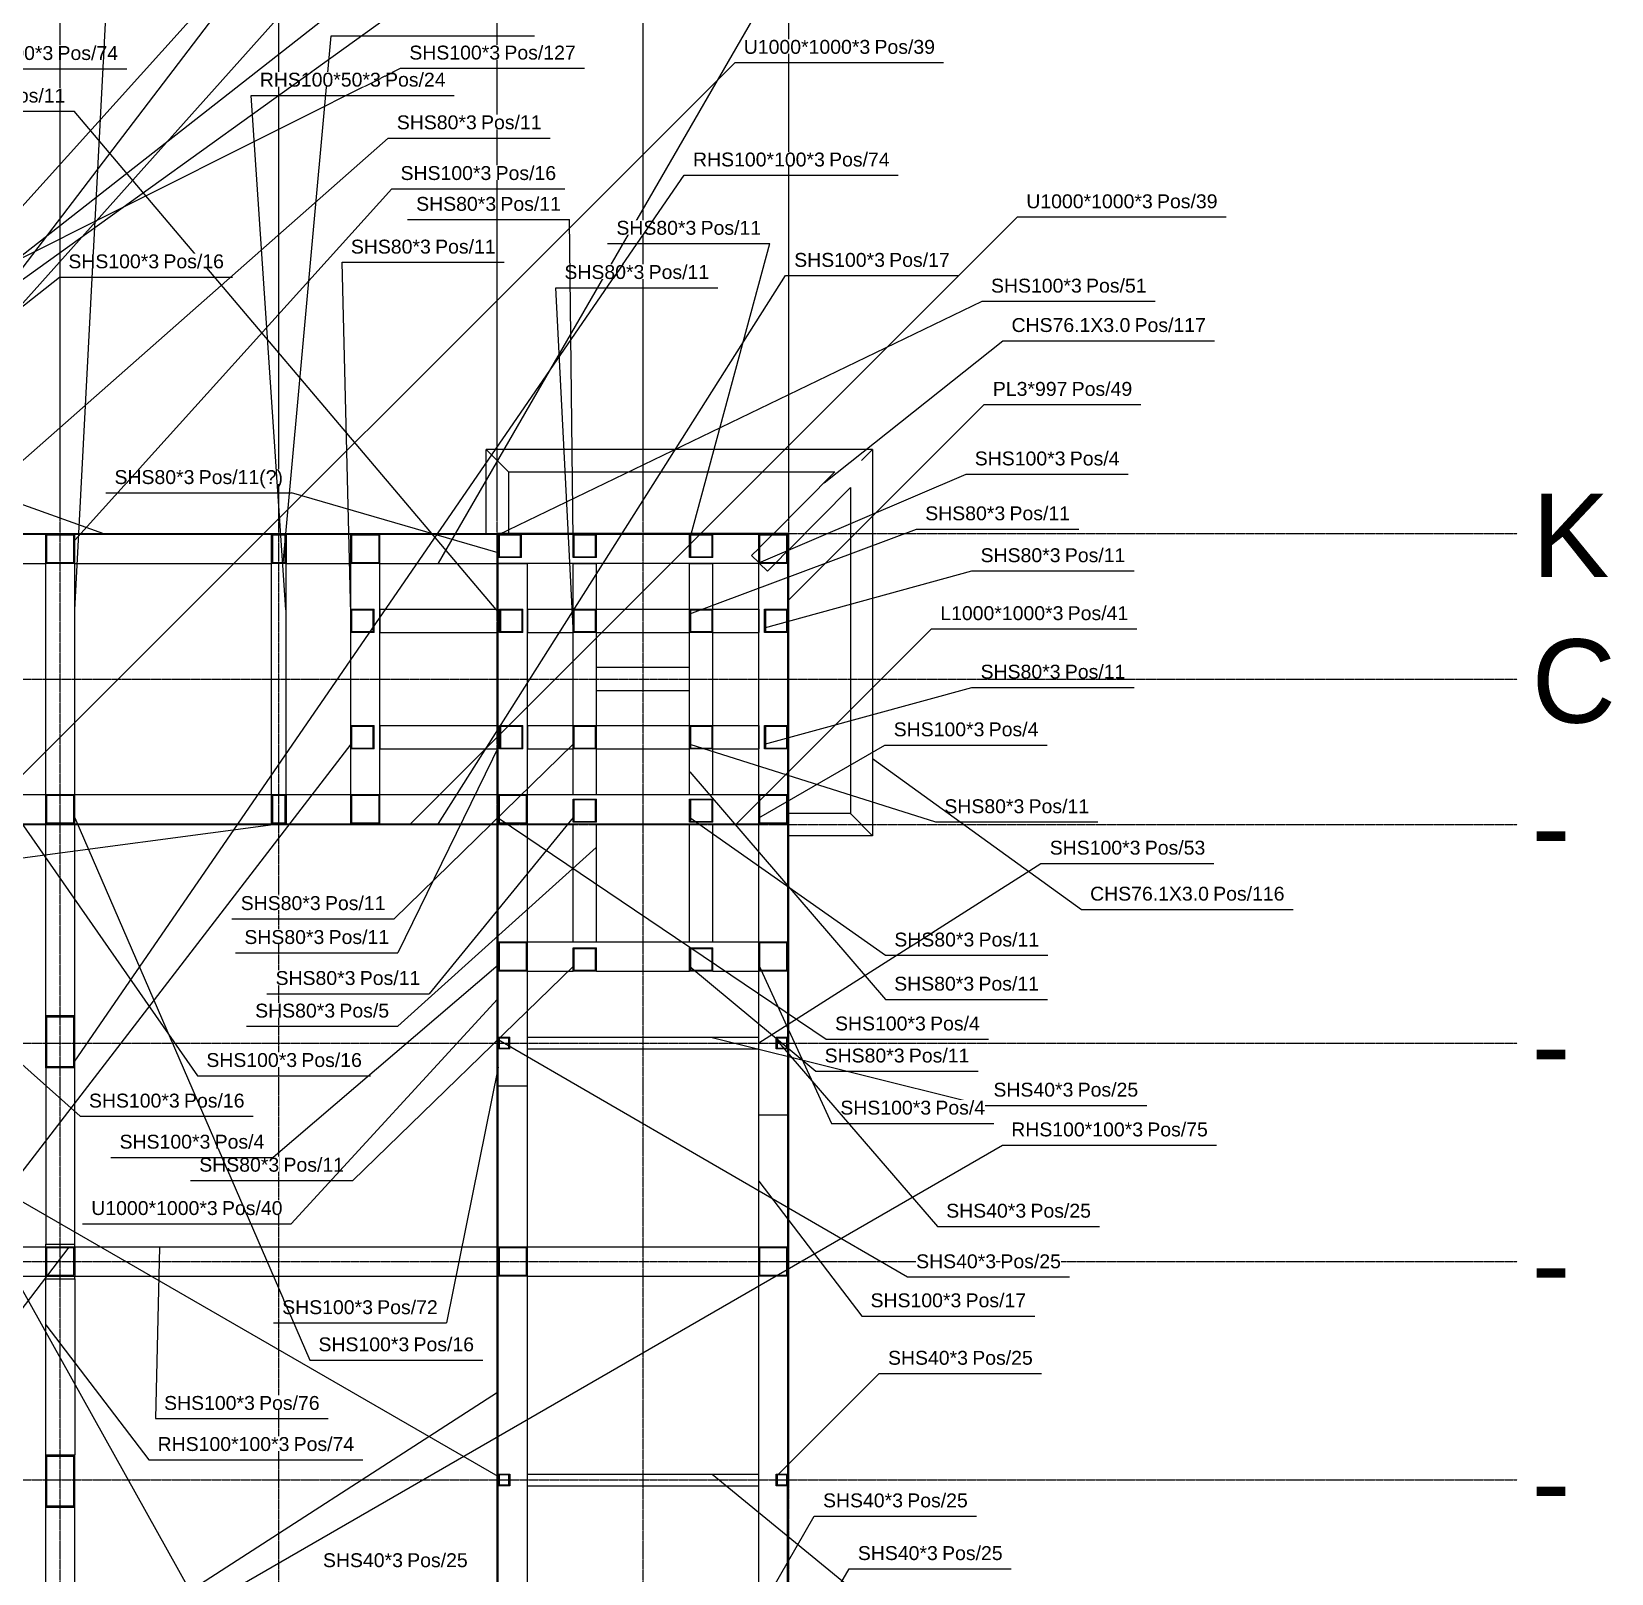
# Model space of a CAD drawing. Header units: millimetres. Extents: x -57554 to 16546, y 2142 to 98430.
# Drawn here: x 9967 to 15389, y 20747 to 26041 of the extents above; entities that cross this region are included whole.
import ezdxf

# ---------------------------------------------------------------- set-up
doc = ezdxf.new("R2010")
doc.units = ezdxf.units.MM
doc.linetypes.add('DXK_LINE_DOT3', pattern=[5.9187, 2.979, -0.9799, 0.9799, -0.9799])
doc.layers.add('S-Z2-A_TEXTUAL_ANNOTATION', color=7, linetype='Continuous')
doc.layers.add('S-Z23-A_DIMENSIONS', color=7, linetype='Continuous')
doc.styles.add('Arial', font='ARIAL.TTF', dxfattribs={"height": 0.2})

msp = doc.modelspace()

# ---------------------------------------------------------------- linework, layer by layer
at = {"color": 1, "linetype": 'DXK_LINE_DOT3'}
for p, q in [((10065.2, 13818), (10065.2, 26818)), ((10815.2, 13818), (10815.2, 26818)), ((11565.2, 13818), (11565.2, 26818)), ((12065.2, 13818), (12065.2, 26818)), ((12565.2, 13818), (12565.2, 26818)), ((-6934.8, 24318), (15065.2, 24318)), ((-6934.8, 23818), (15065.2, 23818)), ((-6934.8, 23318), (15065.2, 23318)), ((-6934.8, 22568), (15065.2, 22568)), ((-6934.8, 21818), (15065.2, 21818)), ((-6934.8, 21068), (15065.2, 21068))]:
    msp.add_line(p, q, dxfattribs=at)
at = {"color": 2, "linetype": 'Continuous'}
for p, q in [((9373.8, 24618), (10213.8, 24318)), ((11527.1, 24318), (11527.1, 24606.1)), ((11527.1, 24606.1), (11603.2, 24530)), ((12853.2, 24606.1), (11527.1, 24606.1)), ((12815.2, 24568), (12853.2, 24606.1)), ((12853.2, 24606.1), (12853.2, 23280)), ((11603.2, 24530), (11603.2, 24318)), ((11603.2, 24530), (11603.7, 24530)), ((11603.7, 24530), (12723.8, 24530)), ((12513.7, 24318), (12723.8, 24530)), ((12565.2, 24261.9), (12777.1, 24475.6)), ((12777.1, 24475.6), (12777.1, 23356.1)), ((8565.2, 24318), (10065.2, 24318)), ((8565.2, 24315), (10065.2, 24315)), ((10015.2, 24215), (10015.2, 24315)), ((10015.2, 24315), (10115.2, 24315)), ((10112.2, 24312), (10018.2, 24312)), ((10018.2, 24312), (10018.2, 24218)), ((10065.2, 24315), (10065.2, 24318)), ((10065.2, 24318), (11565.2, 24318)), ((10065.2, 24315), (10065.2, 24318)), ((10065.2, 24315), (11565.2, 24315)), ((10112.2, 24218), (10112.2, 24312)), ((10115.2, 24215), (10115.2, 24315)), ((10790.2, 24215), (10790.2, 24315)), ((10790.2, 24315), (10840.2, 24315)), ((10837.2, 24312), (10793.2, 24312)), ((10793.2, 24312), (10793.2, 24218)), ((10837.2, 24218), (10837.2, 24312)), ((10840.2, 24315), (10840.2, 24215)), ((11062.2, 24215), (11062.2, 24315)), ((11062.2, 24315), (11162.2, 24315)), ((11159.2, 24312), (11065.2, 24312)), ((11065.2, 24312), (11065.2, 24218)), ((11159.2, 24218), (11159.2, 24312)), ((11162.2, 24215), (11162.2, 24315)), ((11565.2, 24315), (11565.2, 24318)), ((12565.2, 24318), (11565.2, 24318)), ((11565.2, 24318), (11565.2, 24315)), ((11565.2, 24215), (11565.2, 24315)), ((11565.2, 24315), (12565.2, 24315)), ((11568.2, 24235), (11568.2, 24315)), ((11568.2, 24315), (11648.2, 24315)), ((11645.2, 24312), (11571.2, 24312)), ((11571.2, 24312), (11571.2, 24238)), ((11645.2, 24238), (11645.2, 24312)), ((11648.2, 24235), (11648.2, 24315)), ((11825.2, 24235), (11825.2, 24315)), ((11825.2, 24315), (11905.2, 24315)), ((11902.2, 24312), (11828.2, 24312)), ((11828.2, 24312), (11828.2, 24238)), ((11902.2, 24238), (11902.2, 24312)), ((11905.2, 24235), (11905.2, 24315)), ((12225.2, 24235), (12225.2, 24315)), ((12225.2, 24315), (12305.2, 24315)), ((12302.2, 24312), (12228.2, 24312)), ((12228.2, 24312), (12228.2, 24238)), ((12302.2, 24238), (12302.2, 24312)), ((12305.2, 24235), (12305.2, 24315)), ((12462.2, 24215), (12462.2, 24315)), ((12462.2, 24315), (12562.2, 24315)), ((12465.2, 24269.1), (12507.7, 24312)), ((12559.2, 24312), (12465.2, 24312)), ((12465.2, 24312), (12465.2, 24218)), ((12559.2, 24218), (12559.2, 24312)), ((12562.2, 24215), (12562.2, 24315)), ((12562.2, 23318), (12562.2, 24315)), ((12562.2, 24315), (12565.2, 24315)), ((12565.2, 24315), (12565.2, 24318)), ((12565.2, 23318), (12565.2, 24315)), ((11571.2, 24238), (11645.2, 24238)), ((11828.2, 24238), (11902.2, 24238)), ((12228.2, 24238), (12302.2, 24238)), ((12438.1, 24241.8), (12462.2, 24266.1)), ((12462.2, 24218), (12438.1, 24241.8)), ((12521.7, 24218), (12559.2, 24255.8)), ((8918.2, 24215), (10015.2, 24215)), ((10115.2, 24215), (10015.2, 24215)), ((10015.2, 23421), (10015.2, 24215)), ((10018.2, 24218), (10112.2, 24218)), ((10115.2, 24215), (10790.2, 24215)), ((10115.2, 23421), (10115.2, 24215)), ((10790.2, 23421), (10790.2, 24215)), ((10840.2, 24215), (10790.2, 24215)), ((10793.2, 24218), (10837.2, 24218)), ((10840.2, 23421), (10840.2, 24215)), ((10840.2, 24215), (11062.2, 24215)), ((11162.2, 24215), (11062.2, 24215)), ((11062.2, 24058), (11062.2, 24215)), ((11065.2, 24218), (11159.2, 24218)), ((11162.2, 24215), (11565.2, 24215)), ((11162.2, 23421), (11162.2, 24215)), ((11565.2, 24058), (11565.2, 24215)), ((11565.2, 24058), (11565.2, 24215)), ((11648.2, 24235), (11568.2, 24235)), ((11568.2, 24215), (11568.2, 24235)), ((11568.2, 24215), (11668.2, 24215)), ((11568.2, 23421), (11568.2, 24215)), ((12462.2, 24215), (11568.2, 24215)), ((11668.2, 23421), (11668.2, 24215)), ((11905.2, 24235), (11825.2, 24235)), ((11825.2, 24215), (11905.2, 24215)), ((11825.2, 24058), (11825.2, 24215)), ((11905.2, 24058), (11905.2, 24215)), ((12305.2, 24235), (12225.2, 24235)), ((12225.2, 24215), (12305.2, 24215)), ((12225.2, 24058), (12225.2, 24215)), ((12305.2, 24058), (12305.2, 24215)), ((12562.2, 24215), (12462.2, 24215)), ((12462.2, 23421), (12462.2, 24215)), ((12465.2, 24218), (12559.2, 24218)), ((12465.2, 24215), (12492.2, 24188.2)), ((12492.2, 24188.2), (12518.7, 24215)), ((11062.2, 23978), (11062.2, 24058)), ((11062.2, 24058), (11142.2, 24058)), ((11139.2, 24055), (11065.2, 24055)), ((11065.2, 24055), (11065.2, 23981)), ((11139.2, 23981), (11139.2, 24055)), ((11142.2, 23978), (11142.2, 24058)), ((11162.2, 24058), (11162.2, 23978)), ((11162.2, 24058), (11568.2, 24058)), ((11568.2, 24058), (11568.2, 23978)), ((11573.2, 23978), (11573.2, 24058)), ((11573.2, 24058), (11653.2, 24058)), ((11650.2, 24055), (11576.2, 24055)), ((11576.2, 24055), (11576.2, 23981)), ((11650.2, 23981), (11650.2, 24055)), ((11653.2, 23978), (11653.2, 24058)), ((11668.2, 24058), (11668.2, 23978)), ((11668.2, 24058), (11825.2, 24058)), ((11825.2, 23978), (11825.2, 24058)), ((11825.2, 24058), (11905.2, 24058)), ((11902.2, 24055), (11828.2, 24055)), ((11828.2, 24055), (11828.2, 23981)), ((11902.2, 23981), (11902.2, 24055)), ((11905.2, 23978), (11905.2, 24058)), ((11905.2, 24058), (12225.2, 24058)), ((12225.2, 23978), (12225.2, 24058)), ((12225.2, 24058), (12305.2, 24058)), ((12302.2, 24055), (12228.2, 24055)), ((12228.2, 24055), (12228.2, 23981)), ((12302.2, 23981), (12302.2, 24055)), ((12305.2, 23978), (12305.2, 24058)), ((12305.2, 24058), (12462.2, 24058)), ((12462.2, 24058), (12462.2, 23978)), ((12482.2, 23978), (12482.2, 24058)), ((12482.2, 24058), (12562.2, 24058)), ((12559.2, 24055), (12485.2, 24055)), ((12485.2, 24055), (12485.2, 23981)), ((12559.2, 23981), (12559.2, 24055)), ((12562.2, 23978), (12562.2, 24058)), ((11142.2, 23978), (11062.2, 23978)), ((11062.2, 23658), (11062.2, 23978)), ((11065.2, 23981), (11139.2, 23981)), ((11162.2, 23978), (11568.2, 23978)), ((11565.2, 23658), (11565.2, 23978)), ((11565.2, 23658), (11565.2, 23978)), ((11653.2, 23978), (11573.2, 23978)), ((11576.2, 23981), (11650.2, 23981)), ((11668.2, 23978), (11825.2, 23978)), ((11905.2, 23978), (11825.2, 23978)), ((11825.2, 23658), (11825.2, 23978)), ((11828.2, 23981), (11902.2, 23981)), ((11905.2, 23978), (12225.2, 23978)), ((11905.2, 23658), (11905.2, 23978)), ((12305.2, 23978), (12225.2, 23978)), ((12225.2, 23658), (12225.2, 23978)), ((12228.2, 23981), (12302.2, 23981)), ((12305.2, 23658), (12305.2, 23978)), ((12305.2, 23978), (12462.2, 23978)), ((12562.2, 23978), (12482.2, 23978)), ((12485.2, 23981), (12559.2, 23981)), ((12225.2, 23858), (11905.2, 23858)), ((11905.2, 23778), (11905.2, 23858)), ((12225.2, 23778), (12225.2, 23858)), ((12225.2, 23778), (11905.2, 23778)), ((11062.2, 23578), (11062.2, 23658)), ((11062.2, 23658), (11142.2, 23658)), ((11139.2, 23655), (11065.2, 23655)), ((11065.2, 23655), (11065.2, 23581)), ((11139.2, 23581), (11139.2, 23655)), ((11142.2, 23578), (11142.2, 23658)), ((11162.2, 23658), (11162.2, 23578)), ((11162.2, 23658), (11568.2, 23658)), ((11568.2, 23658), (11568.2, 23578)), ((11573.2, 23578), (11573.2, 23658)), ((11573.2, 23658), (11653.2, 23658)), ((11650.2, 23655), (11576.2, 23655)), ((11576.2, 23655), (11576.2, 23581)), ((11650.2, 23581), (11650.2, 23655)), ((11653.2, 23578), (11653.2, 23658)), ((11668.2, 23658), (11668.2, 23578)), ((11668.2, 23658), (11825.2, 23658)), ((11825.2, 23578), (11825.2, 23658)), ((11825.2, 23658), (11905.2, 23658)), ((11902.2, 23655), (11828.2, 23655)), ((11828.2, 23655), (11828.2, 23581)), ((11902.2, 23581), (11902.2, 23655)), ((11905.2, 23578), (11905.2, 23658)), ((11905.2, 23658), (12225.2, 23658)), ((12225.2, 23578), (12225.2, 23658)), ((12225.2, 23658), (12305.2, 23658)), ((12302.2, 23655), (12228.2, 23655)), ((12228.2, 23655), (12228.2, 23581)), ((12302.2, 23581), (12302.2, 23655)), ((12305.2, 23578), (12305.2, 23658)), ((12305.2, 23658), (12462.2, 23658)), ((12462.2, 23658), (12462.2, 23578)), ((12482.2, 23578), (12482.2, 23658)), ((12482.2, 23658), (12562.2, 23658)), ((12559.2, 23655), (12485.2, 23655)), ((12485.2, 23655), (12485.2, 23581)), ((12559.2, 23581), (12559.2, 23655)), ((12562.2, 23578), (12562.2, 23658)), ((11142.2, 23578), (11062.2, 23578)), ((11062.2, 23421), (11062.2, 23578)), ((11065.2, 23581), (11139.2, 23581)), ((11162.2, 23578), (11568.2, 23578)), ((11565.2, 23421), (11565.2, 23578)), ((11565.2, 23421), (11565.2, 23578)), ((11653.2, 23578), (11573.2, 23578)), ((11576.2, 23581), (11650.2, 23581)), ((11668.2, 23578), (11825.2, 23578)), ((11905.2, 23578), (11825.2, 23578)), ((11825.2, 23421), (11825.2, 23578)), ((11828.2, 23581), (11902.2, 23581)), ((11905.2, 23578), (12225.2, 23578)), ((11905.2, 23421), (11905.2, 23578)), ((12305.2, 23578), (12225.2, 23578)), ((12225.2, 23421), (12225.2, 23578)), ((12228.2, 23581), (12302.2, 23581)), ((12305.2, 23421), (12305.2, 23578)), ((12305.2, 23578), (12462.2, 23578)), ((12562.2, 23578), (12482.2, 23578)), ((12485.2, 23581), (12559.2, 23581)), ((8918.2, 23421), (10015.2, 23421)), ((10015.2, 23321), (10015.2, 23421)), ((10015.2, 23421), (10115.2, 23421)), ((10112.2, 23418), (10018.2, 23418)), ((10018.2, 23418), (10018.2, 23324)), ((10112.2, 23324), (10112.2, 23418)), ((10115.2, 23421), (10790.2, 23421)), ((10115.2, 23321), (10115.2, 23421)), ((10790.2, 23321), (10790.2, 23421)), ((10790.2, 23421), (10840.2, 23421)), ((10837.2, 23418), (10793.2, 23418)), ((10793.2, 23418), (10793.2, 23324)), ((10837.2, 23324), (10837.2, 23418)), ((10840.2, 23421), (11062.2, 23421)), ((10840.2, 23421), (10840.2, 23321)), ((11062.2, 23321), (11062.2, 23421)), ((11062.2, 23421), (11162.2, 23421)), ((11159.2, 23418), (11065.2, 23418)), ((11065.2, 23418), (11065.2, 23324)), ((11159.2, 23324), (11159.2, 23418)), ((11162.2, 23321), (11162.2, 23421)), ((11162.2, 23421), (11565.2, 23421)), ((11565.2, 23421), (11565.2, 23321)), ((11568.2, 23321), (11568.2, 23421)), ((11568.2, 23421), (11668.2, 23421)), ((11665.2, 23418), (11571.2, 23418)), ((11571.2, 23418), (11571.2, 23324)), ((11665.2, 23324), (11665.2, 23418)), ((11668.2, 23321), (11668.2, 23421)), ((11668.2, 23421), (12462.2, 23421)), ((11825.2, 23421), (11905.2, 23421)), ((11825.2, 23326), (11825.2, 23406)), ((11825.2, 23406), (11905.2, 23406)), ((11902.2, 23403), (11828.2, 23403)), ((11828.2, 23403), (11828.2, 23329)), ((11902.2, 23329), (11902.2, 23403)), ((11905.2, 23326), (11905.2, 23406)), ((12225.2, 23421), (12305.2, 23421)), ((12225.2, 23326), (12225.2, 23406)), ((12225.2, 23406), (12305.2, 23406)), ((12302.2, 23403), (12228.2, 23403)), ((12228.2, 23403), (12228.2, 23329)), ((12302.2, 23329), (12302.2, 23403)), ((12305.2, 23326), (12305.2, 23406)), ((12462.2, 23321), (12462.2, 23421)), ((12462.2, 23421), (12562.2, 23421)), ((12559.2, 23418), (12465.2, 23418)), ((12465.2, 23418), (12465.2, 23324)), ((12559.2, 23324), (12559.2, 23418)), ((12562.2, 23321), (12562.2, 23421)), ((8565.2, 23321), (10065.2, 23321)), ((8565.2, 23318), (10065.2, 23318)), ((10115.2, 23321), (10015.2, 23321)), ((10015.2, 22662.7), (10015.2, 23318)), ((10018.2, 23324), (10112.2, 23324)), ((10065.2, 23321), (11565.2, 23321)), ((10065.2, 23318), (10065.2, 23321)), ((10065.2, 23318), (10065.2, 23321)), ((10065.2, 23318), (11565.2, 23318)), ((10115.2, 22662.7), (10115.2, 23318)), ((10840.2, 23321), (10790.2, 23321)), ((10793.2, 23324), (10837.2, 23324)), ((11162.2, 23321), (11062.2, 23321)), ((11065.2, 23324), (11159.2, 23324)), ((11565.2, 23318), (11565.2, 23321)), ((11565.2, 22568.4), (11565.2, 23318.4)), ((11568.2, 23318.4), (11565.2, 23318.4)), ((11668.2, 23321), (11568.2, 23321)), ((11568.2, 23318.4), (11568.2, 23321)), ((11568.2, 22568.4), (11568.2, 23318.4)), ((11571.2, 23324), (11665.2, 23324)), ((11668.2, 22915), (11668.2, 23321)), ((11668.2, 23321), (12462.2, 23321)), ((11668.2, 23318.4), (11825.2, 23318.4)), ((11668.2, 23318), (11825.2, 23318)), ((11905.2, 23326), (11825.2, 23326)), ((11825.2, 22915), (11825.2, 23321)), ((11825.2, 23321), (11905.2, 23321)), ((11828.2, 23329), (11902.2, 23329)), ((11905.2, 22915), (11905.2, 23321)), ((11905.2, 23318.4), (12225.2, 23318.4)), ((11905.2, 23318), (12225.2, 23318)), ((12305.2, 23326), (12225.2, 23326)), ((12225.2, 22915), (12225.2, 23321)), ((12225.2, 23321), (12305.2, 23321)), ((12228.2, 23329), (12302.2, 23329)), ((12305.2, 22915), (12305.2, 23321)), ((12305.2, 23318.4), (12462.2, 23318.4)), ((12305.2, 23318), (12462.2, 23318)), ((12562.2, 23321), (12462.2, 23321)), ((12462.2, 22915), (12462.2, 23321)), ((12465.2, 23324), (12559.2, 23324)), ((12562.2, 22568.4), (12562.2, 23318.4)), ((12562.2, 23318.4), (12565.2, 23318.4)), ((12562.2, 23318), (12565.2, 23318)), ((12776.6, 23356.1), (12565.2, 23356.1)), ((12565.2, 22568.4), (12565.2, 23318.4)), ((12776.6, 23356.1), (12777.1, 23356.1)), ((12777.1, 23356.1), (12853.2, 23280)), ((12853.2, 23280), (12565.2, 23280)), ((11568.2, 22815), (11568.2, 22915)), ((11568.2, 22915), (11668.2, 22915)), ((11665.2, 22912), (11571.2, 22912)), ((11571.2, 22912), (11571.2, 22818)), ((11665.2, 22818), (11665.2, 22912)), ((11668.2, 22915), (12462.2, 22915)), ((11668.2, 22815), (11668.2, 22915)), ((11825.2, 22915), (11905.2, 22915)), ((11825.2, 22815), (11825.2, 22895)), ((11825.2, 22895), (11905.2, 22895)), ((11902.2, 22892), (11828.2, 22892)), ((11828.2, 22892), (11828.2, 22818)), ((11902.2, 22818), (11902.2, 22892)), ((11905.2, 22815), (11905.2, 22895)), ((12225.2, 22915), (12305.2, 22915)), ((12225.2, 22815), (12225.2, 22895)), ((12225.2, 22895), (12305.2, 22895)), ((12302.2, 22892), (12228.2, 22892)), ((12228.2, 22892), (12228.2, 22818)), ((12302.2, 22818), (12302.2, 22892)), ((12305.2, 22815), (12305.2, 22895)), ((12462.2, 22815), (12462.2, 22915)), ((12462.2, 22915), (12562.2, 22915)), ((12559.2, 22912), (12465.2, 22912)), ((12465.2, 22912), (12465.2, 22818)), ((12559.2, 22818), (12559.2, 22912)), ((12562.2, 22815), (12562.2, 22915)), ((11668.2, 22815), (11568.2, 22815)), ((11571.2, 22818), (11665.2, 22818)), ((11668.2, 22815), (11825.2, 22815)), ((11668.2, 22421), (11668.2, 22815)), ((11905.2, 22815), (11825.2, 22815)), ((11828.2, 22818), (11902.2, 22818)), ((11905.2, 22815), (12225.2, 22815)), ((12305.2, 22815), (12225.2, 22815)), ((12228.2, 22818), (12302.2, 22818)), ((12305.2, 22815), (12462.2, 22815)), ((12562.2, 22815), (12462.2, 22815)), ((12462.2, 22321), (12462.2, 22815)), ((12465.2, 22818), (12559.2, 22818)), ((10015.2, 22482.4), (10015.2, 22662.7)), ((10015.2, 22662.7), (10115.2, 22662.7)), ((10112.2, 22657.3), (10018.2, 22657.3)), ((10018.2, 22657.3), (10018.2, 22487.8)), ((10112.2, 22487.8), (10112.2, 22657.3)), ((10115.2, 22482.4), (10115.2, 22662.7)), ((11565.2, 22568.4), (11568.2, 22568.4)), ((11565.2, 21068), (11565.2, 22568)), ((11568.2, 22568), (11565.2, 22568)), ((11568.2, 22548), (11568.2, 22588)), ((11568.2, 22588), (11608.2, 22588)), ((11568.2, 21068), (11568.2, 22568)), ((11605.2, 22585), (11571.2, 22585)), ((11571.2, 22585), (11571.2, 22551)), ((11605.2, 22551), (11605.2, 22585)), ((11608.2, 22548), (11608.2, 22588)), ((11668.2, 22588), (12462.2, 22588)), ((12522.2, 22548), (12522.2, 22588)), ((12522.2, 22588), (12562.2, 22588)), ((12559.2, 22585), (12525.2, 22585)), ((12525.2, 22585), (12525.2, 22551)), ((12559.2, 22551), (12559.2, 22585)), ((12562.2, 22548), (12562.2, 22588)), ((12562.2, 22568.4), (12565.2, 22568.4)), ((12562.2, 21068), (12562.2, 22568)), ((12562.2, 22568), (12565.2, 22568)), ((12565.2, 21068), (12565.2, 22568)), ((11608.2, 22548), (11568.2, 22548)), ((11571.2, 22551), (11605.2, 22551)), ((11668.2, 22548), (12462.2, 22548)), ((12562.2, 22548), (12522.2, 22548)), ((12525.2, 22551), (12559.2, 22551)), ((10015.2, 22482.4), (10015.2, 21877.9)), ((10115.2, 22482.4), (10015.2, 22482.4)), ((10018.2, 22487.8), (10112.2, 22487.8)), ((10115.2, 21877.9), (10115.2, 22482.4)), ((11568.2, 22421), (11668.2, 22421)), ((11568.2, 22421), (11668.2, 22421)), ((11668.2, 21868), (11668.2, 22421)), ((12462.2, 22321), (12562.2, 22321)), ((12462.2, 21868), (12462.2, 22321)), ((12462.2, 22321), (12562.2, 22321)), ((7115.2, 21868), (10015.2, 21868)), ((10015.2, 21868), (10015.2, 21877.9)), ((10015.2, 21877.9), (10115.2, 21877.9)), ((10015.2, 21768), (10015.2, 21868)), ((10015.2, 21868), (10115.2, 21868)), ((10112.2, 21865), (10018.2, 21865)), ((10018.2, 21865), (10018.2, 21771)), ((10112.2, 21771), (10112.2, 21865)), ((10115.2, 21868), (10115.2, 21877.9)), ((10115.2, 21868), (11565.2, 21868)), ((10115.2, 21868), (10115.2, 21768)), ((11568.2, 21768), (11568.2, 21868)), ((11568.2, 21868), (11668.2, 21868)), ((11665.2, 21865), (11571.2, 21865)), ((11571.2, 21865), (11571.2, 21771)), ((11665.2, 21771), (11665.2, 21865)), ((11668.2, 21868), (12462.2, 21868)), ((11668.2, 21768), (11668.2, 21868)), ((12462.2, 21768), (12462.2, 21868)), ((12462.2, 21868), (12562.2, 21868)), ((12559.2, 21865), (12465.2, 21865)), ((12465.2, 21865), (12465.2, 21771)), ((12559.2, 21771), (12559.2, 21865)), ((12562.2, 21768), (12562.2, 21868)), ((8585.2, 21768), (10015.2, 21768)), ((10015.2, 21758.2), (10015.2, 21768)), ((10015.2, 21768), (10115.2, 21768)), ((10015.2, 21153.7), (10015.2, 21758.2)), ((10015.2, 21758.2), (10115.2, 21758.2)), ((10018.2, 21771), (10112.2, 21771)), ((10115.2, 21768), (11565.2, 21768)), ((10115.2, 21758.2), (10115.2, 21768)), ((10115.2, 21758.2), (10115.2, 21153.7)), ((11668.2, 21768), (11568.2, 21768)), ((11571.2, 21771), (11665.2, 21771)), ((11668.2, 18868), (11668.2, 21768)), ((11668.2, 21768), (12462.2, 21768)), ((12462.2, 18868), (12462.2, 21768)), ((12562.2, 21768), (12462.2, 21768)), ((12465.2, 21771), (12559.2, 21771)), ((10015.2, 20973.4), (10015.2, 21153.7)), ((10015.2, 21153.7), (10115.2, 21153.7)), ((10112.2, 21148.3), (10018.2, 21148.3)), ((10018.2, 21148.3), (10018.2, 20978.8)), ((10112.2, 20978.8), (10112.2, 21148.3)), ((10115.2, 20973.4), (10115.2, 21153.7)), ((11564.7, 19568), (11564.7, 21068)), ((11567.7, 21068), (11564.7, 21068)), ((11565.2, 21068), (11568.2, 21068)), ((11567.7, 19568), (11567.7, 21068)), ((11568.2, 21088), (11608.2, 21088)), ((11568.2, 21048), (11568.2, 21088)), ((11568.2, 20338), (11568.2, 21048)), ((11608.2, 21048), (11568.2, 21048)), ((11605.2, 21085), (11571.2, 21085)), ((11571.2, 21085), (11571.2, 21051)), ((11571.2, 21051), (11605.2, 21051)), ((11605.2, 21051), (11605.2, 21085)), ((11608.2, 21088), (11608.2, 21048)), ((11668.2, 21088), (12462.2, 21088)), ((11668.2, 21048), (12462.2, 21048)), ((12522.2, 21088), (12562.2, 21088)), ((12522.2, 21048), (12522.2, 21088)), ((12562.2, 21048), (12522.2, 21048)), ((12559.2, 21085), (12525.2, 21085)), ((12525.2, 21085), (12525.2, 21051)), ((12525.2, 21051), (12559.2, 21051)), ((12559.2, 21051), (12559.2, 21085)), ((12561.7, 19568), (12561.7, 21068)), ((12561.7, 21068), (12564.7, 21068)), ((12562.2, 21088), (12562.2, 21048)), ((12562.2, 21068), (12565.2, 21068)), ((12564.7, 19568), (12564.7, 21068)), ((10015.2, 20368), (10015.2, 20973.4)), ((10115.2, 20973.4), (10015.2, 20973.4)), ((10018.2, 20978.8), (10112.2, 20978.8)), ((10115.2, 20368), (10115.2, 20973.4))]:
    msp.add_line(p, q, dxfattribs=at)
at = {"layer": 'S-Z2-A_TEXTUAL_ANNOTATION'}
for p, q in [((11363.4, 24215.5), (12513.4, 26207.3)), ((10829.9, 24215.5), (10995.2, 26026.5)), ((10995.2, 26026.5), (11692.6, 26026.5)), ((12381.1, 25934.8), (13097.1, 25934.8)), ((9558.7, 25913.6), (10293.2, 25913.6)), ((10720, 25822.1), (11417.4, 25822.1)), ((9556, 25767.6), (10112.6, 25767.6)), ((11573.6, 24041.7), (10112.6, 25767.6)), ((11190.3, 25675.7), (11746.9, 25675.7)), ((12206.9, 25548), (12941.4, 25548)), ((11256.7, 25395.7), (11813.3, 25395.7)), ((11264.9, 23318.5), (13350.8, 25404.5)), ((13350.8, 25404.5), (14066.8, 25404.5)), ((11943.8, 25313.5), (12500.4, 25313.5)), ((11062.6, 24041.7), (11032.6, 25248.9)), ((11032.6, 25248.9), (11589.2, 25248.9)), ((8917.7, 24294.7), (10063, 25198.3)), ((10063, 25198.3), (10656.7, 25198.3)), ((11825.6, 23994.3), (11765.5, 25161.6)), ((11765.5, 25161.6), (12322.1, 25161.6)), ((12554.2, 25203.3), (13147.8, 25203.3)), ((13229.7, 25114.9), (13823.4, 25114.9)), ((13300, 24979.6), (14027, 24979.6)), ((13236, 24760.4), (13774.1, 24760.4)), ((13173.9, 24521.5), (13730.5, 24521.5)), ((10221.3, 24457.5), (10859.3, 24457.5)), ((11568.6, 24251.3), (10859.3, 24457.5)), ((12225.6, 24041.7), (13003.9, 24333.1)), ((13003.9, 24333.1), (13560.5, 24333.1)), ((12482.6, 23994.3), (13193.9, 24189.3)), ((13193.9, 24189.3), (13750.5, 24189.3)), ((9364.7, 24136.3), (10536.5, 22455.8)), ((13055.4, 23990.3), (13760.3, 23990.3)), ((13193.9, 23789.3), (13750.5, 23789.3)), ((11825.6, 23594.3), (11211.1, 22994.7)), ((11573.6, 23594.3), (11223.6, 22878.1)), ((12225.6, 23594.3), (13069.6, 23327.2)), ((12462.6, 23341.3), (12895.6, 23591.3)), ((12895.6, 23591.3), (13452.2, 23591.3)), ((12225.6, 23499.8), (12897.4, 22718)), ((8917.7, 23400.7), (10133.7, 22316.5)), ((10829.9, 23321.5), (8289.1, 22983.7)), ((11825.6, 23342.3), (11330.7, 22737.4)), ((11568.6, 23341.3), (12694.4, 22581.3)), ((12225.6, 23342.3), (12897.9, 22869.5)), ((13069.6, 23327.2), (13626.2, 23327.2)), ((13431.2, 23185), (14024.9, 23185)), ((10654.5, 22994.7), (11211.1, 22994.7)), ((13569.8, 23027), (14296.8, 23027)), ((10667.1, 22878.1), (11223.6, 22878.1)), ((12225.6, 22831.3), (12658.6, 22471.3)), ((12897.9, 22869.5), (13454.5, 22869.5)), ((10774.1, 22737.4), (11330.7, 22737.4)), ((12897.4, 22718), (13454, 22718)), ((10704.1, 22625.5), (11223.6, 22625.5)), ((12303.1, 22587.5), (13238, 22354)), ((12694.4, 22581.3), (13251, 22581.3)), ((10536.5, 22455.8), (11130.1, 22455.8)), ((11568.6, 22484.8), (11390.5, 21607.1)), ((12658.6, 22471.3), (13215.2, 22471.3)), ((13238, 22354), (13794.6, 22354)), ((10133.7, 22316.5), (10727.4, 22316.5)), ((12712.6, 22292.3), (13269.2, 22292.3)), ((11568.6, 21079.7), (9576.8, 22229.7)), ((13299.1, 22217.5), (14033.5, 22217.5)), ((10512.2, 22096.3), (11068.8, 22096.3)), ((12462.6, 22094.3), (12816.2, 21630.7)), ((10141.6, 21947.5), (10857.6, 21947.5)), ((13075.9, 21938.4), (13632.5, 21938.4)), ((10094.9, 21867.5), (9741.3, 21404)), ((12972.7, 21764.7), (13529.3, 21764.7)), ((10015.6, 21600.8), (10369.2, 21137.2)), ((10796.8, 21607.1), (11390.5, 21607.1)), ((12816.2, 21630.7), (13409.8, 21630.7)), ((10921.4, 21479.6), (11515, 21479.6)), ((12522.6, 21079.7), (12876.2, 21433.3)), ((12876.2, 21433.3), (13432.8, 21433.3)), ((10391.5, 21278.3), (10985.1, 21278.3)), ((10369.2, 21137.2), (11103.7, 21137.2)), ((12303.1, 21087.5), (12934.9, 20569)), ((12303.1, 20337.5), (12653.1, 20943.7)), ((12653.1, 20943.7), (13209.7, 20943.7)), ((12522.6, 20329.7), (12772.6, 20762.7)), ((12772.6, 20762.7), (13329.2, 20762.7))]:
    msp.add_line(p, q, dxfattribs=at)
at = {"layer": 'S-Z23-A_DIMENSIONS'}
for p, q in [((12565.2, 24368), (12565.2, 27543)), ((10065.2, 24368), (10065.2, 27243)), ((10065.2, 24368), (10065.2, 27243)), ((10815.2, 24368), (10815.2, 27243)), ((10815.2, 24368), (10815.2, 27243)), ((11565.2, 24368), (11565.2, 27243)), ((11565.2, 24368), (11565.2, 27243)), ((12065.2, 24368), (12065.2, 27243)), ((12065.2, 24368), (12065.2, 27243)), ((12565.2, 24368), (12565.2, 27243))]:
    msp.add_line(p, q, dxfattribs=at)

# ---------------------------------------------------------------- texts
at = {"color": 5, "linetype": 'Continuous', "style": 'Arial'}
for s, p in [('K', (15115.2, 24168)), ('C', (15115.2, 23668)), ('-', (15115.2, 23168)), ('-', (15115.2, 22418)), ('-', (15115.2, 21668)), ('-', (15115.2, 20918))]:
    msp.add_text(s, height=286.5, dxfattribs=at).set_placement(p)

# ---------------------------------------------------------------- wipeouts: each hides what was drawn before it
for points in [[(13814.4, 25434.5), (13814.4, 25484.5), (13380.8, 25484.5), (13380.8, 25434.5)], [(13772.4, 23215), (13772.4, 23265), (13461.2, 23265), (13461.2, 23215)], [(14007.2, 23057), (14007.2, 23107), (13599.8, 23107), (13599.8, 23057)], [(13202.1, 22899.5), (13202.1, 22949.5), (12927.9, 22949.5), (12927.9, 22899.5)], [(13201.5, 22748), (13201.5, 22798), (12927.4, 22798), (12927.4, 22748)], [(10474.9, 22346.5), (10474.9, 22396.5), (10163.7, 22396.5), (10163.7, 22346.5)], [(13542.1, 22384), (13542.1, 22434), (13268, 22434), (13268, 22384)], [(13781.1, 22247.5), (13781.1, 22297.5), (13329.1, 22297.5), (13329.1, 22247.5)], [(13380.1, 21968.4), (13380.1, 22018.4), (13105.9, 22018.4), (13105.9, 21968.4)], [(13157.4, 21660.7), (13157.4, 21710.7), (12846.2, 21710.7), (12846.2, 21660.7)], [(13180.3, 21463.3), (13180.3, 21513.3), (12906.2, 21513.3), (12906.2, 21463.3)], [(11240.9, 20768.3), (11240.9, 20818.3), (10966.8, 20818.3), (10966.8, 20768.3)]]:
    msp.add_wipeout(points).dxf.layer = 'S-Z2-A_TEXTUAL_ANNOTATION'

# ---------------------------------------------------------------- next in the draw order: wipeouts: each hides what was drawn before it
for points in [[(12844.7, 25964.8), (12844.7, 26014.8), (12411.1, 26014.8), (12411.1, 25964.8)], [(10082.6, 25797.6), (10082.6, 25847.6), (9875.1, 25847.6), (9875.1, 25797.6)], [(14036.8, 25434.5), (14036.8, 25484.5), (13829.4, 25484.5), (13829.4, 25434.5)], [(12895.3, 25233.3), (12895.3, 25283.3), (12584.2, 25283.3), (12584.2, 25233.3)], [(13570.9, 25144.9), (13570.9, 25194.9), (13259.7, 25194.9), (13259.7, 25144.9)], [(13737.4, 25009.6), (13737.4, 25059.6), (13330, 25059.6), (13330, 25009.6)], [(13521.6, 24790.4), (13521.6, 24840.4), (13266, 24840.4), (13266, 24790.4)], [(13515.1, 24551.5), (13515.1, 24601.5), (13203.9, 24601.5), (13203.9, 24551.5)], [(13308.1, 24363.1), (13308.1, 24413.1), (13033.9, 24413.1), (13033.9, 24363.1)], [(13498.1, 24219.3), (13498.1, 24269.3), (13223.9, 24269.3), (13223.9, 24219.3)], [(13507.9, 24020.3), (13507.9, 24070.3), (13085.4, 24070.3), (13085.4, 24020.3)], [(13498.1, 23819.3), (13498.1, 23869.3), (13223.9, 23869.3), (13223.9, 23819.3)], [(13236.8, 23621.3), (13236.8, 23671.3), (12925.6, 23671.3), (12925.6, 23621.3)], [(13373.7, 23357.2), (13373.7, 23407.2), (13099.6, 23407.2), (13099.6, 23357.2)], [(13994.9, 23215), (13994.9, 23265), (13787.4, 23265), (13787.4, 23215)], [(14266.8, 23057), (14266.8, 23107), (14022.2, 23107), (14022.2, 23057)], [(10958.6, 23024.7), (10958.6, 23074.7), (10684.5, 23074.7), (10684.5, 23024.7)], [(10971.2, 22908.1), (10971.2, 22958.1), (10697.1, 22958.1), (10697.1, 22908.1)], [(13424.5, 22899.5), (13424.5, 22949.5), (13217.1, 22949.5), (13217.1, 22899.5)], [(13424, 22748), (13424, 22798), (13216.5, 22798), (13216.5, 22748)], [(12962.8, 22501.3), (12962.8, 22551.3), (12688.6, 22551.3), (12688.6, 22501.3)], [(10697.4, 22346.5), (10697.4, 22396.5), (10489.9, 22396.5), (10489.9, 22346.5)], [(13764.6, 22384), (13764.6, 22434), (13557.1, 22434), (13557.1, 22384)], [(13053.8, 22322.3), (13053.8, 22372.3), (12742.6, 22372.3), (12742.6, 22322.3)], [(14003.5, 22247.5), (14003.5, 22297.5), (13796.1, 22297.5), (13796.1, 22247.5)], [(13602.5, 21968.4), (13602.5, 22018.4), (13395.1, 22018.4), (13395.1, 21968.4)], [(13276.9, 21794.7), (13276.9, 21844.7), (13002.7, 21844.7), (13002.7, 21794.7)], [(13379.8, 21660.7), (13379.8, 21710.7), (13172.4, 21710.7), (13172.4, 21660.7)], [(11138, 21637.1), (11138, 21687.1), (10826.8, 21687.1), (10826.8, 21637.1)], [(11262.6, 21509.6), (11262.6, 21559.6), (10951.4, 21559.6), (10951.4, 21509.6)], [(13402.8, 21463.3), (13402.8, 21513.3), (13195.3, 21513.3), (13195.3, 21463.3)], [(10851.2, 21167.2), (10851.2, 21217.2), (10399.2, 21217.2), (10399.2, 21167.2)], [(12957.2, 20973.7), (12957.2, 21023.7), (12683.1, 21023.7), (12683.1, 20973.7)], [(13076.8, 20792.7), (13076.8, 20842.7), (12802.6, 20842.7), (12802.6, 20792.7)], [(11463.4, 20768.3), (11463.4, 20818.3), (11255.9, 20818.3), (11255.9, 20768.3)]]:
    msp.add_wipeout(points).dxf.layer = 'S-Z2-A_TEXTUAL_ANNOTATION'

# ---------------------------------------------------------------- next in the draw order: linework, layer by layer
at = {"layer": 'S-Z2-A_TEXTUAL_ANNOTATION'}
for p, q in [((9764.9, 23318.5), (12381.1, 25934.8)), ((11570.9, 24314.5), (13229.7, 25114.9)), ((12686.5, 24491.6), (13300, 24979.6)), ((12564.2, 24088.7), (13236, 24760.4)), ((12462.6, 24216.5), (13173.9, 24521.5)), ((12383.7, 23318.5), (13055.4, 23990.3)), ((12482.6, 23594.3), (13193.9, 23789.3)), ((12462.6, 22835.3), (12712.6, 22292.3))]:
    msp.add_line(p, q, dxfattribs=at)

# ---------------------------------------------------------------- next in the draw order: texts
at = {"layer": 'S-Z2-A_TEXTUAL_ANNOTATION', "style": 'Arial'}
for s, height, p in [('Pos/11', 47.75, (9875.1, 25797.6)), ('Pos/39', 47.75, (13829.4, 25434.5)), ('U1000*1000*3', 47.754, (13380.8, 25434.5)), ('SHS100*3', 47.75, (13461.2, 23215)), ('Pos/53', 47.75, (13787.4, 23215)), ('CHS76.1X3.0', 47.754, (13599.8, 23057)), ('Pos/116', 47.75, (14022.2, 23057)), ('SHS80*3', 47.75, (12927.9, 22899.5)), ('Pos/11', 47.75, (13217.1, 22899.5)), ('SHS80*3', 47.75, (12927.4, 22748)), ('Pos/11', 47.75, (13216.5, 22748)), ('SHS100*3', 47.75, (10163.7, 22346.5)), ('Pos/16', 47.75, (10489.9, 22346.5)), ('SHS40*3', 47.75, (13268, 22384)), ('Pos/25', 47.75, (13557.1, 22384)), ('RHS100*100*3', 47.754, (13329.1, 22247.5)), ('Pos/75', 47.75, (13796.1, 22247.5)), ('SHS40*3', 47.75, (13105.9, 21968.4)), ('Pos/25', 47.75, (13395.1, 21968.4)), ('SHS100*3', 47.75, (12846.2, 21660.7)), ('Pos/17', 47.75, (13172.4, 21660.7)), ('SHS40*3', 47.75, (12906.2, 21463.3)), ('Pos/25', 47.75, (13195.3, 21463.3)), ('SHS40*3', 47.75, (10966.8, 20768.3)), ('Pos/25', 47.75, (11255.9, 20768.3))]:
    msp.add_text(s, height=height, dxfattribs=at).set_placement(p)

# ---------------------------------------------------------------- next in the draw order: wipeouts: each hides what was drawn before it
for points in [[(13067.1, 25964.8), (13067.1, 26014.8), (12859.7, 26014.8), (12859.7, 25964.8)], [(13117.8, 25233.3), (13117.8, 25283.3), (12910.3, 25283.3), (12910.3, 25233.3)], [(13793.4, 25144.9), (13793.4, 25194.9), (13585.9, 25194.9), (13585.9, 25144.9)], [(13997, 25009.6), (13997, 25059.6), (13752.4, 25059.6), (13752.4, 25009.6)], [(13744.1, 24790.4), (13744.1, 24840.4), (13536.6, 24840.4), (13536.6, 24790.4)], [(13700.5, 24551.5), (13700.5, 24601.5), (13530.1, 24601.5), (13530.1, 24551.5)], [(13530.5, 24363.1), (13530.5, 24413.1), (13323.1, 24413.1), (13323.1, 24363.1)], [(13720.5, 24219.3), (13720.5, 24269.3), (13513.1, 24269.3), (13513.1, 24219.3)], [(13730.3, 24020.3), (13730.3, 24070.3), (13522.9, 24070.3), (13522.9, 24020.3)], [(13720.5, 23819.3), (13720.5, 23869.3), (13513.1, 23869.3), (13513.1, 23819.3)], [(13422.2, 23621.3), (13422.2, 23671.3), (13251.8, 23671.3), (13251.8, 23621.3)], [(13596.2, 23357.2), (13596.2, 23407.2), (13388.7, 23407.2), (13388.7, 23357.2)], [(11181.1, 23024.7), (11181.1, 23074.7), (10973.6, 23074.7), (10973.6, 23024.7)], [(11193.6, 22908.1), (11193.6, 22958.1), (10986.2, 22958.1), (10986.2, 22908.1)], [(13185.2, 22501.3), (13185.2, 22551.3), (12977.8, 22551.3), (12977.8, 22501.3)], [(13239.2, 22322.3), (13239.2, 22372.3), (13068.8, 22372.3), (13068.8, 22322.3)], [(13499.3, 21794.7), (13499.3, 21844.7), (13291.9, 21844.7), (13291.9, 21794.7)], [(11360.5, 21637.1), (11360.5, 21687.1), (11153, 21687.1), (11153, 21637.1)], [(11485, 21509.6), (11485, 21559.6), (11277.6, 21559.6), (11277.6, 21509.6)], [(11073.7, 21167.2), (11073.7, 21217.2), (10866.2, 21217.2), (10866.2, 21167.2)], [(13179.7, 20973.7), (13179.7, 21023.7), (12972.2, 21023.7), (12972.2, 20973.7)], [(13299.2, 20792.7), (13299.2, 20842.7), (13091.8, 20842.7), (13091.8, 20792.7)]]:
    msp.add_wipeout(points).dxf.layer = 'S-Z2-A_TEXTUAL_ANNOTATION'

# ---------------------------------------------------------------- next in the draw order: linework, layer by layer
at = {"layer": 'S-Z2-A_TEXTUAL_ANNOTATION'}
for p, q in [((11062.6, 23594.3), (9730.8, 21863.4)), ((12852.7, 23545.5), (13569.8, 23027)), ((11568.6, 22579.7), (12972.7, 21764.7)), ((12522.6, 22579.7), (13075.9, 21938.4)), ((11565.6, 21368.3), (9988.1, 20349.8))]:
    msp.add_line(p, q, dxfattribs=at)

# ---------------------------------------------------------------- next in the draw order: texts
at = {"layer": 'S-Z2-A_TEXTUAL_ANNOTATION', "style": 'Arial'}
for s, height, p in [('U1000*1000*3', 47.754, (12411.1, 25964.8)), ('Pos/39', 47.75, (12859.7, 25964.8)), ('SHS100*3', 47.75, (12584.2, 25233.3)), ('Pos/17', 47.75, (12910.3, 25233.3)), ('SHS100*3', 47.75, (13259.7, 25144.9)), ('Pos/51', 47.75, (13585.9, 25144.9)), ('CHS76.1X3.0', 47.754, (13330, 25009.6)), ('Pos/117', 47.75, (13752.4, 25009.6)), ('PL3*997', 47.75, (13266, 24790.4)), ('Pos/49', 47.75, (13536.6, 24790.4)), ('SHS100*3', 47.75, (13203.9, 24551.5)), ('Pos/4', 47.75, (13530.1, 24551.5)), ('SHS80*3', 47.75, (13033.9, 24363.1)), ('Pos/11', 47.75, (13323.1, 24363.1)), ('SHS80*3', 47.75, (13223.9, 24219.3)), ('Pos/11', 47.75, (13513.1, 24219.3)), ('L1000*1000*3', 47.754, (13085.4, 24020.3)), ('Pos/41', 47.75, (13522.9, 24020.3)), ('SHS80*3', 47.75, (13223.9, 23819.3)), ('Pos/11', 47.75, (13513.1, 23819.3)), ('SHS100*3', 47.75, (12925.6, 23621.3)), ('Pos/4', 47.75, (13251.8, 23621.3)), ('SHS80*3', 47.75, (13099.6, 23357.2)), ('Pos/11', 47.75, (13388.7, 23357.2)), ('SHS80*3', 47.75, (10684.5, 23024.7)), ('Pos/11', 47.75, (10973.6, 23024.7)), ('SHS80*3', 47.75, (10697.1, 22908.1)), ('Pos/11', 47.75, (10986.2, 22908.1)), ('SHS80*3', 47.75, (12688.6, 22501.3)), ('Pos/11', 47.75, (12977.8, 22501.3)), ('SHS100*3', 47.75, (12742.6, 22322.3)), ('Pos/4', 47.75, (13068.8, 22322.3)), ('SHS40*3', 47.75, (13002.7, 21794.7)), ('Pos/25', 47.75, (13291.9, 21794.7)), ('SHS100*3', 47.75, (10826.8, 21637.1)), ('Pos/72', 47.75, (11153, 21637.1)), ('SHS100*3', 47.75, (10951.4, 21509.6)), ('Pos/16', 47.75, (11277.6, 21509.6)), ('RHS100*100*3', 47.754, (10399.2, 21167.2)), ('Pos/74', 47.75, (10866.2, 21167.2)), ('SHS40*3', 47.75, (12683.1, 20973.7)), ('Pos/25', 47.75, (12972.2, 20973.7)), ('SHS40*3', 47.75, (12802.6, 20792.7)), ('Pos/25', 47.75, (13091.8, 20792.7))]:
    msp.add_text(s, height=height, dxfattribs=at).set_placement(p)

# ---------------------------------------------------------------- next in the draw order: wipeouts: each hides what was drawn before it
for points in [[(10040.7, 25943.6), (10040.7, 25993.6), (9588.7, 25993.6), (9588.7, 25943.6)], [(11164.9, 25852.1), (11164.9, 25902.1), (10750, 25902.1), (10750, 25852.1)], [(12688.9, 25578), (12688.9, 25628), (12236.9, 25628), (12236.9, 25578)], [(11560.8, 25425.7), (11560.8, 25475.7), (11286.7, 25475.7), (11286.7, 25425.7)], [(12247.9, 25343.5), (12247.9, 25393.5), (11973.8, 25393.5), (11973.8, 25343.5)], [(11336.7, 25278.9), (11336.7, 25328.9), (11062.6, 25328.9), (11062.6, 25278.9)], [(10404.2, 25228.3), (10404.2, 25278.3), (10093, 25278.3), (10093, 25228.3)], [(12069.6, 25191.6), (12069.6, 25241.6), (11795.5, 25241.6), (11795.5, 25191.6)], [(10525.4, 24487.5), (10525.4, 24537.5), (10251.3, 24537.5), (10251.3, 24487.5)], [(13035.6, 22611.3), (13035.6, 22661.3), (12724.4, 22661.3), (12724.4, 22611.3)]]:
    msp.add_wipeout(points).dxf.layer = 'S-Z2-A_TEXTUAL_ANNOTATION'

# ---------------------------------------------------------------- next in the draw order: linework, layer by layer
at = {"layer": 'S-Z2-A_TEXTUAL_ANNOTATION'}
msp.add_line((11825.6, 24298.7), (11813.3, 25395.7), dxfattribs=at)

# ---------------------------------------------------------------- next in the draw order: wipeouts: each hides what was drawn before it
for points in [[(10263.2, 25943.6), (10263.2, 25993.6), (10055.7, 25993.6), (10055.7, 25943.6)], [(11387.4, 25852.1), (11387.4, 25902.1), (11179.9, 25902.1), (11179.9, 25852.1)], [(12911.4, 25578), (12911.4, 25628), (12703.9, 25628), (12703.9, 25578)], [(11783.3, 25425.7), (11783.3, 25475.7), (11575.8, 25475.7), (11575.8, 25425.7)], [(12470.4, 25343.5), (12470.4, 25393.5), (12262.9, 25393.5), (12262.9, 25343.5)], [(11559.2, 25278.9), (11559.2, 25328.9), (11351.7, 25328.9), (11351.7, 25278.9)], [(10626.7, 25228.3), (10626.7, 25278.3), (10419.2, 25278.3), (10419.2, 25228.3)], [(12292.1, 25191.6), (12292.1, 25241.6), (12084.6, 25241.6), (12084.6, 25191.6)], [(10829.3, 24487.5), (10829.3, 24537.5), (10540.4, 24537.5), (10540.4, 24487.5)], [(11078.2, 22767.4), (11078.2, 22817.4), (10804.1, 22817.4), (10804.1, 22767.4)], [(11008.2, 22655.5), (11008.2, 22705.5), (10734.1, 22705.5), (10734.1, 22655.5)], [(13221, 22611.3), (13221, 22661.3), (13050.6, 22661.3), (13050.6, 22611.3)], [(10580, 22205.4), (10580, 22255.4), (10268.8, 22255.4), (10268.8, 22205.4)], [(10816.3, 22126.3), (10816.3, 22176.3), (10542.2, 22176.3), (10542.2, 22126.3)], [(10605.2, 21977.5), (10605.2, 22027.5), (10171.6, 22027.5), (10171.6, 21977.5)], [(10732.6, 21308.3), (10732.6, 21358.3), (10421.5, 21358.3), (10421.5, 21308.3)]]:
    msp.add_wipeout(points).dxf.layer = 'S-Z2-A_TEXTUAL_ANNOTATION'

# ---------------------------------------------------------------- next in the draw order: linework, layer by layer
for p, q in [((8628.6, 23994.3), (10994.8, 26617.1)), ((9028.6, 24041.7), (10916.1, 26515)), ((10114.7, 24055.9), (10242.8, 26492.4)), ((9265.6, 24358.3), (11046.4, 26350.1)), ((8765.6, 24358.3), (11172.7, 26244.5)), ((11233.3, 25915.2), (11864, 25915.2)), ((10839.7, 24055.9), (10720, 25822.1)), ((9285.6, 23994.3), (11190.3, 25675.7)), ((10114.7, 24294.7), (11203.1, 25501.5)), ((11203.1, 25501.5), (11796.8, 25501.5)), ((12225.6, 24298.7), (12500.4, 25313.5)), ((11363.4, 23321.5), (12554.2, 25203.3)), ((12462.6, 22568.3), (13431.2, 23185)), ((10238.8, 22175.4), (10795.4, 22175.4)), ((10405.4, 21867.5), (10391.5, 21278.3))]:
    msp.add_line(p, q, dxfattribs=at)

# ---------------------------------------------------------------- next in the draw order: texts
at = {"layer": 'S-Z2-A_TEXTUAL_ANNOTATION', "style": 'Arial'}
for s, height, p in [('RHS100*100*3', 47.754, (9588.7, 25943.6)), ('Pos/74', 47.75, (10055.7, 25943.6)), ('RHS100*50*3', 47.754, (10750, 25852.1)), ('Pos/24', 47.75, (11179.9, 25852.1)), ('RHS100*100*3', 47.754, (12236.9, 25578)), ('Pos/74', 47.75, (12703.9, 25578)), ('SHS80*3', 47.75, (11286.7, 25425.7)), ('Pos/11', 47.75, (11575.8, 25425.7)), ('SHS80*3', 47.75, (11973.8, 25343.5)), ('Pos/11', 47.75, (12262.9, 25343.5)), ('SHS80*3', 47.75, (11062.6, 25278.9)), ('Pos/11', 47.75, (11351.7, 25278.9)), ('SHS100*3', 47.75, (10093, 25228.3)), ('Pos/16', 47.75, (10419.2, 25228.3)), ('SHS80*3', 47.75, (11795.5, 25191.6)), ('Pos/11', 47.75, (12084.6, 25191.6)), ('SHS80*3', 47.75, (10251.3, 24487.5)), ('Pos/11', 47.75, (10540.4, 24487.5)), ('(?)', 47.75, (10747.9, 24487.5)), ('SHS100*3', 47.75, (12724.4, 22611.3)), ('Pos/4', 47.75, (13050.6, 22611.3))]:
    msp.add_text(s, height=height, dxfattribs=at).set_placement(p)

# ---------------------------------------------------------------- next in the draw order: wipeouts: each hides what was drawn before it
for points in [[(11300.7, 22767.4), (11300.7, 22817.4), (11093.2, 22817.4), (11093.2, 22767.4)], [(10765.4, 22205.4), (10765.4, 22255.4), (10595, 22255.4), (10595, 22205.4)], [(11038.8, 22126.3), (11038.8, 22176.3), (10831.3, 22176.3), (10831.3, 22126.3)], [(10827.6, 21977.5), (10827.6, 22027.5), (10620.2, 22027.5), (10620.2, 21977.5)], [(10955.1, 21308.3), (10955.1, 21358.3), (10747.6, 21358.3), (10747.6, 21308.3)]]:
    msp.add_wipeout(points).dxf.layer = 'S-Z2-A_TEXTUAL_ANNOTATION'

# ---------------------------------------------------------------- next in the draw order: linework, layer by layer
at = {"layer": 'S-Z2-A_TEXTUAL_ANNOTATION'}
for p, q in [((9028.6, 23342.3), (10878.6, 20028.1)), ((10114.7, 23341.3), (10921.4, 21479.6)), ((11904.7, 23239.5), (11223.6, 22625.5)), ((11825.6, 22831.3), (11068.8, 22096.3)), ((10094.9, 20367.5), (13299.1, 22217.5))]:
    msp.add_line(p, q, dxfattribs=at)

# ---------------------------------------------------------------- next in the draw order: texts
at = {"layer": 'S-Z2-A_TEXTUAL_ANNOTATION', "style": 'Arial'}
for s, height, p in [('SHS80*3', 47.75, (10804.1, 22767.4)), ('Pos/11', 47.75, (11093.2, 22767.4)), ('SHS100*3', 47.75, (10268.8, 22205.4)), ('Pos/4', 47.75, (10595, 22205.4)), ('SHS80*3', 47.75, (10542.2, 22126.3)), ('Pos/11', 47.75, (10831.3, 22126.3)), ('U1000*1000*3', 47.754, (10171.6, 21977.5)), ('Pos/40', 47.75, (10620.2, 21977.5)), ('SHS100*3', 47.75, (10421.5, 21308.3)), ('Pos/76', 47.75, (10747.6, 21308.3))]:
    msp.add_text(s, height=height, dxfattribs=at).set_placement(p)

# ---------------------------------------------------------------- next in the draw order: wipeouts: each hides what was drawn before it
msp.add_wipeout([(11193.6, 22655.5), (11193.6, 22705.5), (11023.2, 22705.5), (11023.2, 22655.5)]).dxf.layer = 'S-Z2-A_TEXTUAL_ANNOTATION'

# ---------------------------------------------------------------- next in the draw order: linework, layer by layer
at = {"layer": 'S-Z2-A_TEXTUAL_ANNOTATION'}
for p, q in [((10114.7, 22505.3), (12206.9, 25548)), ((11568.6, 22835.3), (10795.4, 22175.4)), ((11565.6, 22718.7), (10857.6, 21947.5))]:
    msp.add_line(p, q, dxfattribs=at)

# ---------------------------------------------------------------- next in the draw order: texts
at = {"layer": 'S-Z2-A_TEXTUAL_ANNOTATION', "style": 'Arial'}
for s, p in [('SHS80*3', (10734.1, 22655.5)), ('Pos/5', (11023.2, 22655.5))]:
    msp.add_text(s, height=47.75, dxfattribs=at).set_placement(p)

# ---------------------------------------------------------------- next in the draw order: wipeouts: each hides what was drawn before it
for points in [[(11544.3, 25531.5), (11544.3, 25581.5), (11233.1, 25581.5), (11233.1, 25531.5)], [(10877.7, 22485.8), (10877.7, 22535.8), (10566.5, 22535.8), (10566.5, 22485.8)]]:
    msp.add_wipeout(points).dxf.layer = 'S-Z2-A_TEXTUAL_ANNOTATION'

# ---------------------------------------------------------------- next in the draw order: linework, layer by layer
at = {"layer": 'S-Z2-A_TEXTUAL_ANNOTATION'}
msp.add_line((8628.6, 24251.3), (11250.1, 26135.2), dxfattribs=at)

# ---------------------------------------------------------------- next in the draw order: wipeouts: each hides what was drawn before it
for points in [[(11766.8, 25531.5), (11766.8, 25581.5), (11559.3, 25581.5), (11559.3, 25531.5)], [(11100.1, 22485.8), (11100.1, 22535.8), (10892.7, 22535.8), (10892.7, 22485.8)]]:
    msp.add_wipeout(points).dxf.layer = 'S-Z2-A_TEXTUAL_ANNOTATION'

# ---------------------------------------------------------------- next in the draw order: texts
at = {"layer": 'S-Z2-A_TEXTUAL_ANNOTATION', "style": 'Arial'}
for s, p in [('SHS100*3', (11233.1, 25531.5)), ('Pos/16', (11559.3, 25531.5)), ('SHS100*3', (10566.5, 22485.8)), ('Pos/16', (10892.7, 22485.8))]:
    msp.add_text(s, height=47.75, dxfattribs=at).set_placement(p)

# ---------------------------------------------------------------- next in the draw order: wipeouts: each hides what was drawn before it
for points in [[(11574.5, 25945.2), (11574.5, 25995.2), (11263.3, 25995.2), (11263.3, 25945.2)], [(11494.4, 25705.7), (11494.4, 25755.7), (11220.3, 25755.7), (11220.3, 25705.7)]]:
    msp.add_wipeout(points).dxf.layer = 'S-Z2-A_TEXTUAL_ANNOTATION'

# ---------------------------------------------------------------- next in the draw order: linework, layer by layer
at = {"layer": 'S-Z2-A_TEXTUAL_ANNOTATION'}
msp.add_line((8765.6, 24678.3), (11233.3, 25915.2), dxfattribs=at)

# ---------------------------------------------------------------- next in the draw order: wipeouts: each hides what was drawn before it
for points in [[(11834, 25945.2), (11834, 25995.2), (11589.5, 25995.2), (11589.5, 25945.2)], [(11716.9, 25705.7), (11716.9, 25755.7), (11509.4, 25755.7), (11509.4, 25705.7)]]:
    msp.add_wipeout(points).dxf.layer = 'S-Z2-A_TEXTUAL_ANNOTATION'

# ---------------------------------------------------------------- next in the draw order: texts
at = {"layer": 'S-Z2-A_TEXTUAL_ANNOTATION', "style": 'Arial'}
for s, p in [('SHS100*3', (11263.3, 25945.2)), ('Pos/127', (11589.5, 25945.2)), ('Pos/11', (11509.4, 25705.7)), ('SHS80*3', (11220.3, 25705.7))]:
    msp.add_text(s, height=47.75, dxfattribs=at).set_placement(p)

doc.saveas('drawing.dxf')
